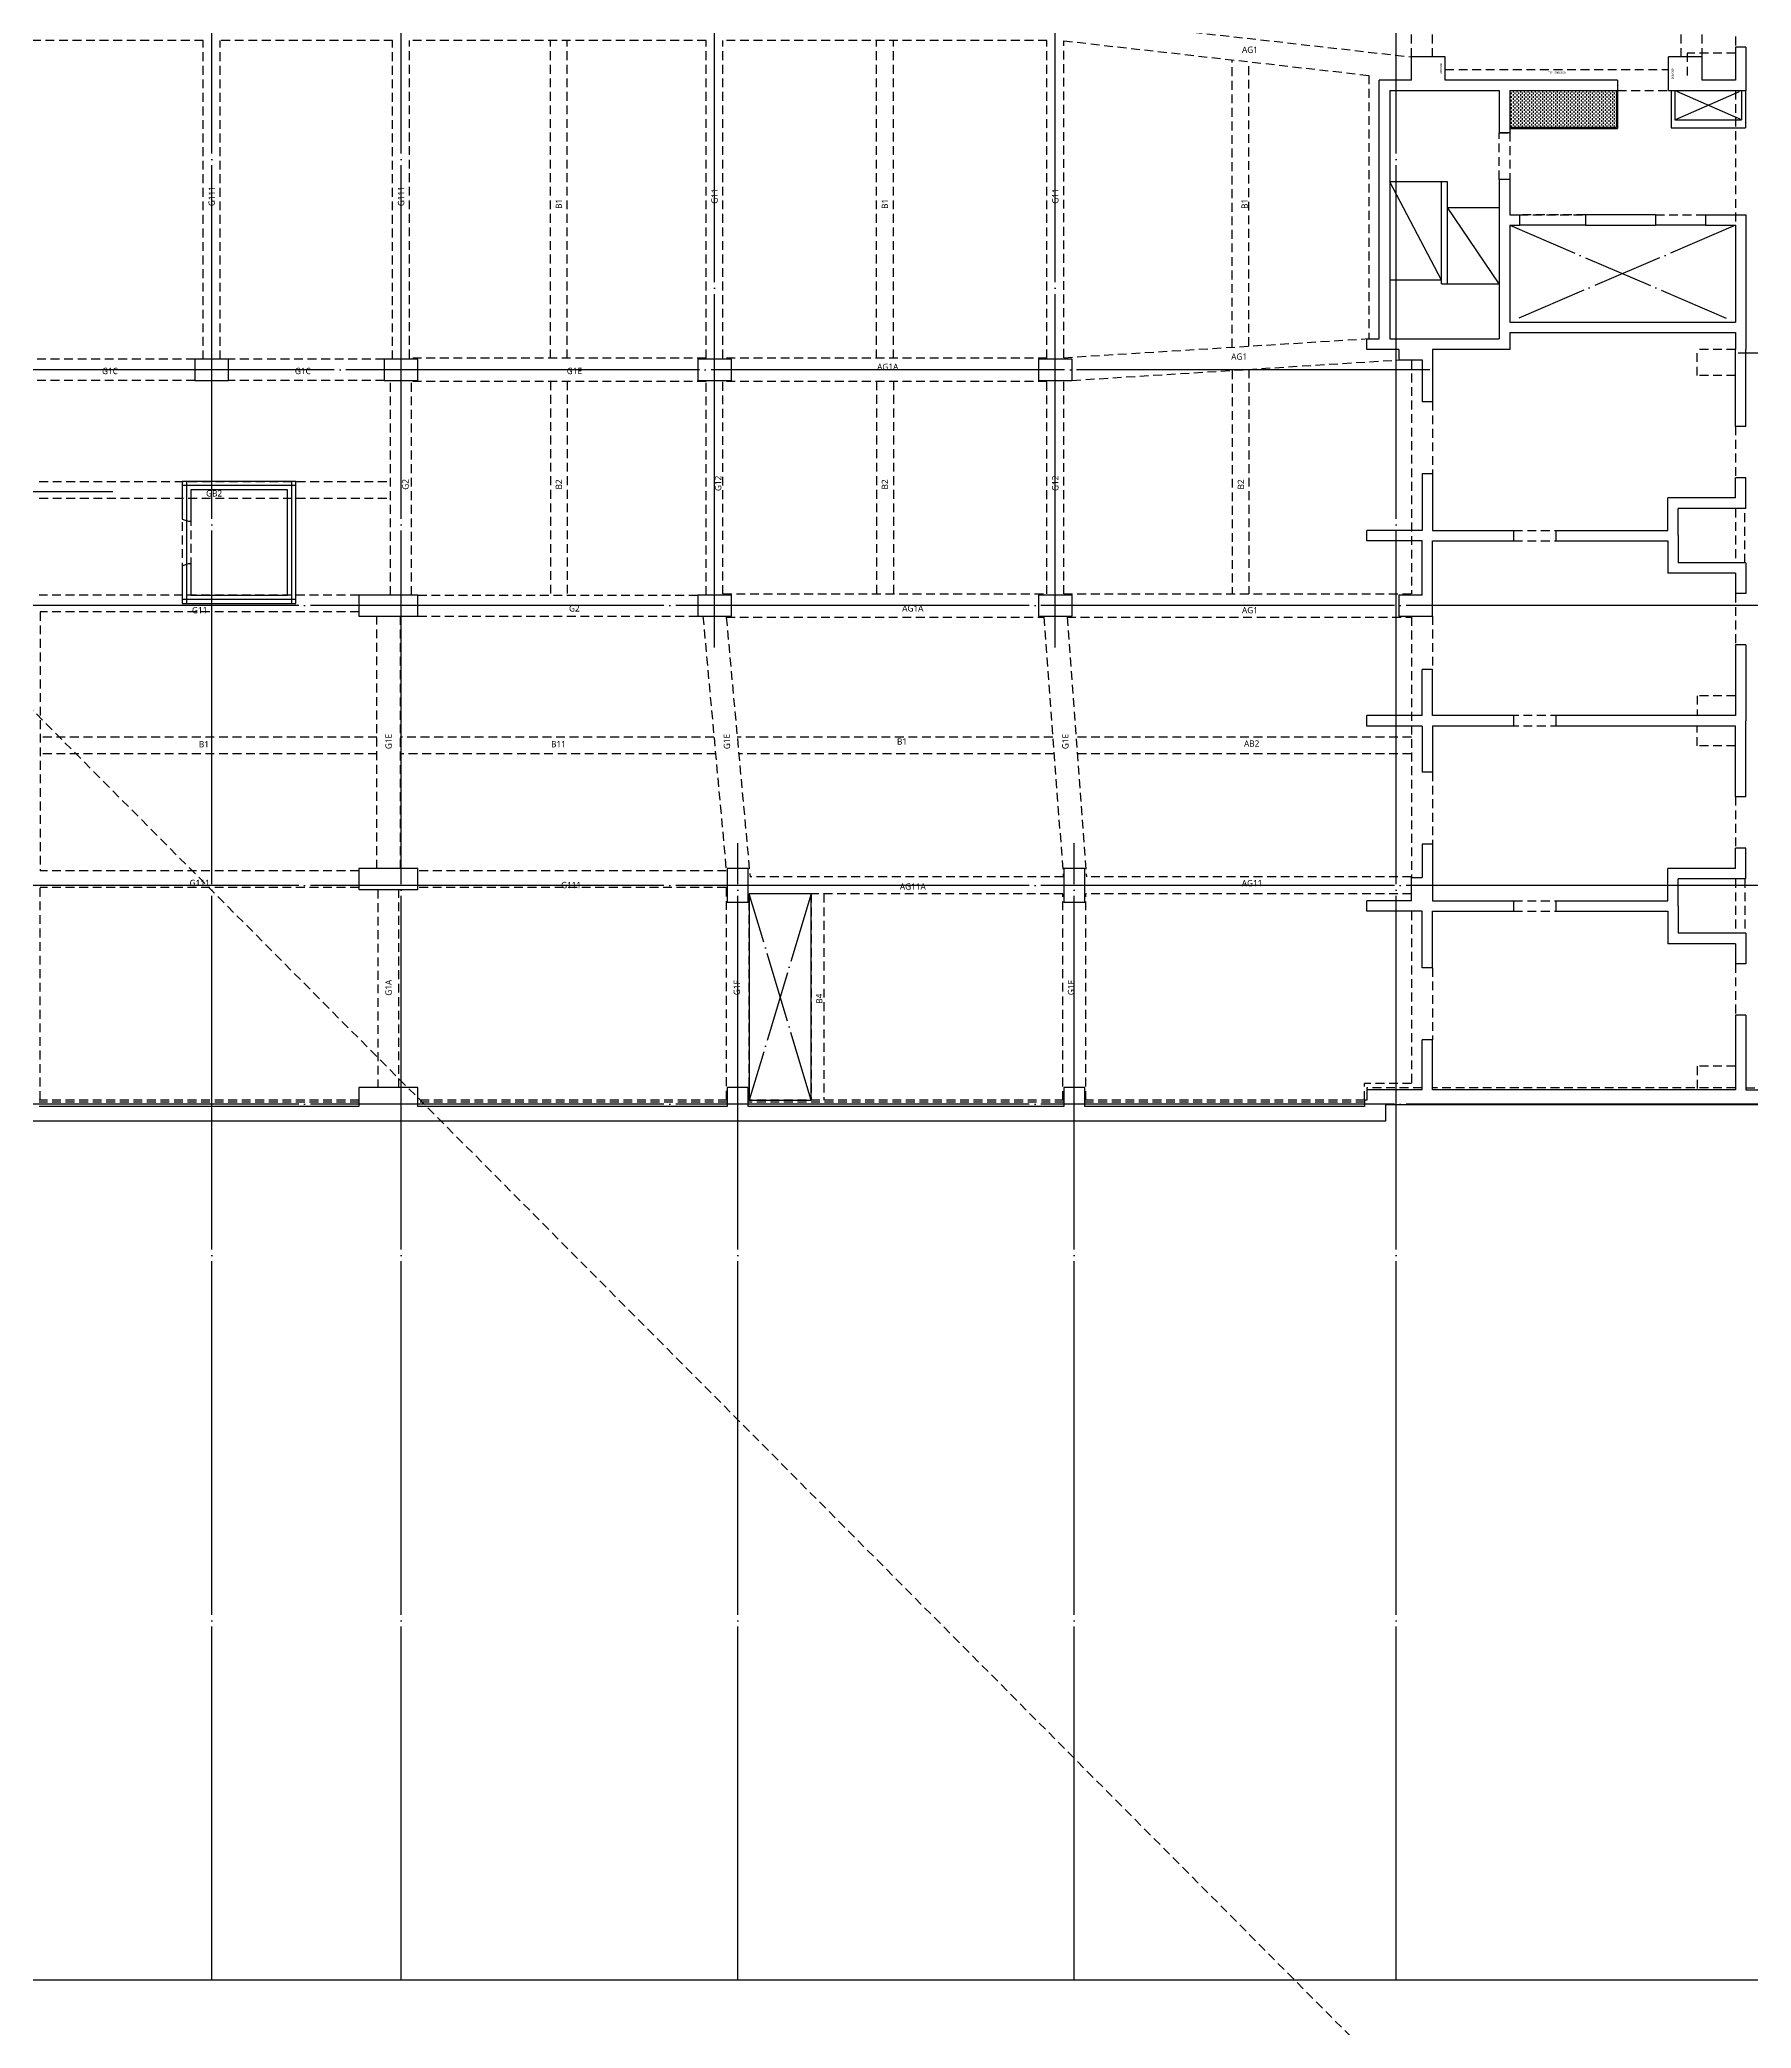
# Model space of a CAD drawing. Header units: millimetres. Extents: x 327808 to 2562540, y -728300 to 402793.
# Drawn here: x 1875313 to 1915990, y -681054 to -633808 of the extents above; entities that cross this region are included whole.
import ezdxf
from ezdxf.enums import TextEntityAlignment as Align
from ezdxf.xclip import XClip

# ---------------------------------------------------------------- set-up
doc = ezdxf.new("R2010")
doc.units = ezdxf.units.MM
doc.header["$LTSCALE"] = 140
doc.header["$XCLIPFRAME"] = 0
for name, pattern in [('XS-지하주차장$0$CEN', [62, 60, -1, 0, -1]), ('XS-지하주차장$0$DDOT', [14, 12, -1, 0, -1]), ('XS-지하주차장$0$HID', [2.3, 1.5, -0.8])]:
    doc.linetypes.add(name, pattern=pattern)
for name, color, linetype, plot in [('XS-지하주차장$0$0106', 3, 'XS-지하주차장$0$HID', False), ('XS-지하주차장$0$B-TEXT', 7, 'Continuous', False), ('XS-지하주차장$0$DEFPOINT', 144, 'Continuous', False), ('XS-지하주차장$0$G-TEXT', 3, 'Continuous', False), ('XS-지하주차장$0$PD', 145, 'XS-지하주차장$0$HID', False)]:
    doc.layers.add(name, color=color, linetype=linetype, plot=plot)
for name, color, linetype in [('XS-지하주차장$0$AWG', 5, 'XS-지하주차장$0$HID'), ('XS-지하주차장$0$B', 9, 'XS-지하주차장$0$HID'), ('XS-지하주차장$0$BEAM', 6, 'XS-지하주차장$0$HID'), ('XS-지하주차장$0$CEN-P', 14, 'XS-지하주차장$0$CEN'), ('XS-지하주차장$0$COL', 2, 'Continuous'), ('XS-지하주차장$0$DA', 7, 'XS-지하주차장$0$HID'), ('XS-지하주차장$0$DASH', 8, 'Continuous'), ('XS-지하주차장$0$EL7', 7, 'Continuous'), ('XS-지하주차장$0$FP-CORE', 8, 'Continuous'), ('XS-지하주차장$0$G', 4, 'XS-지하주차장$0$HID'), ('XS-지하주차장$0$OPEN', 9, 'XS-지하주차장$0$DDOT'), ('XS-지하주차장$0$STEEL', 9, 'Continuous'), ('XS-지하주차장$0$TG', 30, 'XS-지하주차장$0$HID'), ('XS-지하주차장$0$W1', 2, 'Continuous'), ('XS-지하주차장$0$W1-H', 11, 'XS-지하주차장$0$HID'), ('XS-지하주차장$0$W2', 9, 'Continuous'), ('XS-지하주차장$0$WG', 6, 'XS-지하주차장$0$HID')]:
    doc.layers.add(name, color=color, linetype=linetype)
doc.styles.add('XS-지하주차장$0$맑은 고딕', font='malgun.ttf')
doc.styles.add('XS-지하주차장$0$맑은고딕', font='malgun.ttf')

# ---------------------------------------------------------------- blocks, each defined once
blk = doc.blocks.new('XS-지하주차장$0$B1-4')
at = {"layer": 'XS-지하주차장$0$DASH'}
h = blk.add_hatch(dxfattribs=at)
h.set_pattern_fill('DASH', color=256, scale=350, angle=180, style=0)
h.set_pattern_definition([(2e-15, (-352465.525, 3658.91), (43.75, 43.75), [43.75, -43.75])])
h.paths.add_polyline_path([(25465, 5635), (24595, 5635), (24595, 3100), (25465, 3100)])
at = {"layer": 'XS-지하주차장$0$EL7'}
for p, q in [((27795, 7755), (27795, 6565)), ((27795, 4900), (27795, 3330))]:
    blk.add_line(p, q, dxfattribs=at)
at = {"layer": 'XS-지하주차장$0$FP-CORE'}
for p, q in [((27370, 1620), (27370, 2850)), ((29190, 2850), (27370, 1620)), ((29190, 1482), (29190, 2850)), ((26760, 1617), (26760, 250)), ((29190, 1617), (26760, 1617)), ((29190, 1482), (26760, 1482)), ((29100, 1480), (26760, 250)), ((29100, 1480), (29100, 250))]:
    blk.add_line(p, q, dxfattribs=at)
at = {"layer": 'XS-지하주차장$0$OPEN'}
for p, q in [((25290, 7025), (24595, 8610)), ((25290, 8610), (24595, 7025)), ((27795, 3100), (30095, 8465)), ((27795, 8465), (30095, 3100))]:
    blk.add_line(p, q, dxfattribs=at)
at = {"layer": 'XS-지하주차장$0$PD'}
for p, q in [((35815, 8685), (34525, 8685)), ((43325, 8685), (44615, 8685)), ((23705, 8465), (23705, 7315)), ((30745, 8465), (30745, 7555)), ((31365, 8465), (31365, 7555)), ((38975, 8465), (38975, 7555)), ((40165, 8465), (40165, 7555)), ((47775, 8465), (47775, 7555)), ((23705, 7315), (24345, 7315)), ((31365, 7555), (30745, 7555)), ((38975, 7555), (39445, 7555)), ((40165, 7555), (39695, 7555)), ((47775, 7555), (48340, 7555))]:
    blk.add_line(p, q, dxfattribs=at)
at = {"layer": 'XS-지하주차장$0$STEEL'}
for p, q in [((24595, 5665), (25495, 5665)), ((24595, 5635), (25465, 5635)), ((25465, 3100), (25465, 5635)), ((25495, 3100), (25495, 5665))]:
    blk.add_line(p, q, dxfattribs=at)
at = {"layer": 'XS-지하주차장$0$W1'}
for p, q in [((48340, 8715), (48340, 10205)), ((48690, 9755), (48690, 150)), ((23565, 8715), (24595, 8715)), ((23565, 8715), (23565, 8465)), ((24595, 6875), (24595, 8715)), ((27545, 8715), (30745, 8715)), ((27545, 7755), (27545, 8715)), ((32575, 8715), (30745, 8715)), ((32575, 8715), (32575, 8465)), ((34525, 8715), (33795, 8715)), ((33795, 8715), (33795, 8465)), ((34525, 8715), (34525, 7105)), ((35815, 8715), (36545, 8715)), ((35815, 8715), (35815, 7105)), ((36545, 8715), (36545, 8465)), ((37765, 8715), (39570, 8715)), ((37765, 8715), (37765, 8465)), ((41375, 8715), (39570, 8715)), ((41375, 8715), (41375, 8465)), ((43325, 8715), (42595, 8715)), ((42595, 8715), (42595, 8465)), ((43325, 8715), (43325, 7105)), ((44615, 8715), (45345, 8715)), ((44615, 8715), (44615, 7105)), ((45345, 8715), (45345, 8465)), ((46565, 8715), (48340, 8715)), ((46565, 8715), (46565, 8465)), ((23565, 8465), (24345, 8465)), ((24345, 8465), (24345, 7675)), ((27795, 8465), (30095, 8465)), ((27795, 7755), (27795, 8465)), ((30095, 3100), (30095, 8465)), ((30345, 3100), (30345, 8465)), ((30345, 8465), (30745, 8465)), ((32575, 8465), (30745, 8465)), ((34275, 8465), (33795, 8465)), ((34275, 8465), (34275, 6855)), ((36065, 8465), (36545, 8465)), ((36065, 8465), (36065, 6855)), ((37765, 8465), (39445, 8465)), ((39445, 8465), (39445, 4200)), ((39695, 8465), (39695, 4200)), ((41375, 8465), (39695, 8465)), ((43075, 8465), (42595, 8465)), ((43075, 8465), (43075, 6855)), ((44865, 8465), (45345, 8465)), ((44865, 8465), (44865, 6855)), ((46565, 8465), (48340, 8465)), ((48340, 8465), (48340, 1265)), ((24345, 7675), (23795, 7675)), ((23795, 7675), (23795, 6875)), ((27545, 7755), (27795, 7755)), ((35170, 7105), (34525, 7105)), ((35170, 7105), (35815, 7105)), ((43970, 7105), (43325, 7105)), ((43970, 7105), (44615, 7105)), ((24595, 6875), (23795, 6875)), ((35045, 6855), (34275, 6855)), ((35045, 4200), (35045, 6855)), ((35295, 6855), (36065, 6855)), ((35295, 4200), (35295, 6855)), ((43845, 6855), (43075, 6855)), ((43845, 4200), (43845, 6855)), ((44095, 6855), (44865, 6855)), ((44095, 4200), (44095, 6855)), ((27545, 6565), (27545, 4900)), ((27545, 6565), (27795, 6565)), ((27795, 4900), (27795, 6565)), ((24345, 5665), (24345, 1565)), ((24345, 5665), (24595, 5665)), ((24595, 3100), (24595, 5665)), ((27545, 4900), (27795, 4900)), ((35295, 4200), (35045, 4200)), ((39695, 4200), (39445, 4200)), ((44095, 4200), (43845, 4200)), ((27545, 3330), (27795, 3330)), ((27545, 3100), (27545, 3330)), ((27795, 3100), (27795, 3330)), ((24595, 3100), (25595, 3100)), ((24595, 250), (24595, 2850)), ((24595, 2850), (25595, 2850)), ((25595, 3100), (25595, 2850)), ((26705, 3100), (27545, 3100)), ((26705, 3100), (26705, 2850)), ((26705, 2850), (30495, 2850)), ((27795, 3100), (30095, 3100)), ((30345, 3100), (30745, 3100)), ((30495, 250), (30495, 2850)), ((30745, 3100), (30745, 1265)), ((35045, 1265), (35045, 3200)), ((35295, 3200), (35045, 3200)), ((35295, 1265), (35295, 3200)), ((39695, 3200), (39445, 3200)), ((39445, 3200), (39445, 1265)), ((39695, 3200), (39695, 1265)), ((43845, 1265), (43845, 3200)), ((44095, 3200), (43845, 3200)), ((44095, 1265), (44095, 3200)), ((24345, 1565), (23795, 1565)), ((23795, 1565), (23795, 765)), ((30745, 1265), (31990, 1265)), ((30995, 1015), (31990, 1015)), ((31990, 1265), (31990, 1015)), ((33700, 1265), (35045, 1265)), ((33700, 1265), (33700, 1015)), ((33700, 1015), (35045, 1015)), ((35045, 1015), (35045, -300)), ((36580, 1265), (35295, 1265)), ((36580, 1015), (35295, 1015)), ((35295, 1015), (35295, -300)), ((39445, 1265), (38350, 1265)), ((38350, 1265), (38350, 1015)), ((39445, 1015), (38350, 1015)), ((39445, 1015), (39445, -300)), ((39695, 1265), (40790, 1265)), ((39695, 1015), (39695, -300)), ((39695, 1015), (40790, 1015)), ((40790, 1265), (40790, 1015)), ((42500, 1265), (43845, 1265)), ((42500, 1265), (42500, 1015)), ((42500, 1015), (43295, 1015)), ((45440, 1265), (44095, 1265)), ((45440, 1015), (44095, 1015)), ((44095, 1015), (44095, -300)), ((45440, 1265), (45440, 1015)), ((48340, 1265), (47150, 1265)), ((47150, 1265), (47150, 1015)), ((48340, 1015), (47150, 1015)), ((48340, 1015), (48340, -300)), ((24345, 765), (23795, 765)), ((24345, 765), (24345, 0)), ((43845, 765), (43845, -300)), ((24595, 250), (30495, 250)), ((30745, 465), (30745, -300)), ((30495, 0), (24345, 0)), ((30495, -300), (30495, 0)), ((30745, -300), (30495, -300)), ((35295, -300), (35045, -300)), ((39695, -300), (39445, -300)), ((44095, -300), (43845, -300)), ((48340, -300), (48580, -300))]:
    blk.add_line(p, q, dxfattribs=at)
at = {"layer": 'XS-지하주차장$0$W2'}
for p, q in [((24595, 8700), (25480, 8700)), ((24595, 8610), (25290, 8610)), ((25290, 7025), (25290, 8610)), ((25480, 6935), (25480, 8700)), ((24595, 7025), (25290, 7025)), ((24595, 6935), (25480, 6935))]:
    blk.add_line(p, q, dxfattribs=at)
at = {"layer": 'XS-지하주차장$0$DEFPOINT', "color": 1, "style": 'XS-지하주차장$0$맑은고딕', "width": 0.8}
for p in [(24195, 6975), (24070, 1465)]:
    blk.add_text('800X800', height=50, dxfattribs=at).set_placement(p, align=Align.MIDDLE_CENTER)
blk = doc.blocks.new('XS-지하주차장$0$B2-W')
at = {"layer": 'XS-지하주차장$0$W1-H'}
for p, q in [((75065, 25125), (75065, 24345)), ((75315, 25125), (75065, 25125)), ((75315, 25125), (75315, 24095)), ((68165, 24895), (67365, 24895)), ((67365, 24345), (67365, 24895)), ((68165, 24345), (68165, 24895)), ((74275, 24895), (73475, 24895)), ((73475, 24095), (73475, 24895)), ((74275, 24345), (74275, 24895)), ((67365, 24345), (66600, 24345)), ((66600, 18195), (66600, 24345)), ((72265, 24345), (68165, 24345)), ((72265, 24345), (72265, 24095)), ((75065, 24345), (74275, 24345)), ((66850, 24095), (69450, 24095)), ((66850, 24095), (66850, 18195)), ((69450, 24095), (69450, 23095)), ((69700, 24095), (72265, 24095)), ((69700, 24095), (69700, 23095)), ((73475, 24095), (75315, 24095)), ((69700, 23095), (69450, 23095)), ((69450, 21985), (69450, 18195)), ((69700, 21985), (69450, 21985)), ((69700, 21985), (69700, 21145)), ((69700, 21145), (69930, 21145)), ((69700, 20895), (69700, 18595)), ((69700, 20895), (69930, 20895)), ((69930, 21145), (69930, 20895)), ((73165, 21145), (71500, 21145)), ((71500, 21145), (71500, 20895)), ((71500, 20895), (73165, 20895)), ((73165, 21145), (73165, 20895)), ((74355, 21145), (75315, 21145)), ((74355, 21145), (74355, 20895)), ((74355, 20895), (75065, 20895)), ((75065, 20895), (75065, 18595)), ((75315, 21145), (75315, 17945)), ((69700, 18595), (75065, 18595)), ((66300, 17945), (66300, 18195)), ((66300, 18195), (66600, 18195)), ((66850, 18195), (69450, 18195)), ((69700, 18345), (69700, 17945)), ((69700, 18345), (75065, 18345)), ((75065, 18345), (75065, 17945)), ((38450, 17710), (38450, 17210)), ((39250, 17710), (38450, 17710)), ((39250, 17210), (39250, 17710)), ((42950, 17710), (42950, 17210)), ((43750, 17710), (42950, 17710)), ((43750, 17210), (43750, 17710)), ((50400, 17710), (50400, 17210)), ((51200, 17710), (50400, 17710)), ((51200, 17210), (51200, 17710)), ((58500, 17710), (58500, 17210)), ((59300, 17710), (58500, 17710)), ((59300, 17210), (59300, 17710)), ((67065, 17945), (66300, 17945)), ((67065, 17945), (67065, 17695)), ((67065, 17695), (67615, 17695)), ((67615, 17695), (67615, 16700)), ((67865, 17945), (67865, 16700)), ((69700, 17945), (67865, 17945)), ((75065, 16115), (75065, 17945)), ((75315, 16115), (75315, 17945)), ((38450, 17210), (39250, 17210)), ((42950, 17210), (43750, 17210)), ((50400, 17210), (51200, 17210)), ((58500, 17210), (59300, 17210)), ((67865, 16700), (67615, 16700)), ((75315, 16115), (75065, 16115)), ((40850, 14810), (38150, 14810)), ((38150, 14810), (38150, 11910)), ((40850, 11910), (40850, 14810)), ((67865, 14990), (67615, 14990)), ((67615, 14990), (67615, 13645)), ((67865, 14990), (67865, 13645)), ((75065, 14415), (75065, 14895)), ((75315, 14895), (75065, 14895)), ((75315, 14165), (75315, 14895)), ((40650, 14610), (38350, 14610)), ((38350, 14610), (38350, 12110)), ((40650, 12110), (40650, 14610)), ((73455, 13645), (73455, 14415)), ((75065, 14415), (73455, 14415)), ((73705, 13520), (73705, 14165)), ((75315, 14165), (73705, 14165)), ((66300, 13395), (66300, 13645)), ((67615, 13645), (66300, 13645)), ((67615, 13395), (66300, 13395)), ((67615, 12110), (67615, 13395)), ((67865, 13645), (73455, 13645)), ((67865, 12110), (67865, 13395)), ((67865, 13395), (73455, 13395)), ((73455, 13395), (73455, 12625)), ((73705, 13520), (73705, 12875)), ((75315, 12875), (73705, 12875)), ((75315, 12875), (75315, 12145)), ((75065, 12625), (73455, 12625)), ((75065, 12625), (75065, 12145)), ((38150, 11910), (40850, 11910)), ((38350, 12110), (40650, 12110)), ((42350, 12110), (42350, 11610)), ((43750, 12110), (42350, 12110)), ((43750, 11610), (43750, 12110)), ((50400, 12110), (50400, 11610)), ((51200, 12110), (50400, 12110)), ((51200, 11610), (51200, 12110)), ((58500, 12110), (58500, 11610)), ((59300, 12110), (58500, 12110)), ((58500, 12110), (58500, 11610)), ((59300, 12110), (58500, 12110)), ((59300, 11610), (59300, 12110)), ((59300, 11610), (59300, 12110)), ((67615, 12110), (67065, 12110)), ((67065, 12110), (67065, 11610)), ((67865, 11610), (67865, 12110)), ((75315, 12145), (75065, 12145)), ((42350, 11610), (43750, 11610)), ((50400, 11610), (51200, 11610)), ((58500, 11610), (59300, 11610)), ((58500, 11610), (59300, 11610)), ((67065, 11610), (67865, 11610)), ((75065, 10925), (75065, 9245)), ((75315, 10925), (75065, 10925)), ((75315, 10925), (75315, 9120)), ((67865, 10340), (67615, 10340)), ((67615, 9245), (67615, 10340)), ((67865, 9245), (67865, 10340)), ((66300, 8995), (66300, 9245)), ((67615, 9245), (66300, 9245)), ((67615, 8995), (66300, 8995)), ((67615, 8995), (67615, 7900)), ((75065, 9245), (67865, 9245)), ((67865, 8995), (67865, 7900)), ((75065, 8995), (67865, 8995)), ((75065, 7315), (75065, 8995)), ((75315, 7315), (75315, 9120)), ((67865, 7900), (67615, 7900)), ((75315, 7315), (75065, 7315)), ((67865, 6190), (67615, 6190)), ((67615, 6190), (67615, 5395)), ((67865, 6190), (67865, 4845)), ((75065, 5615), (75065, 6095)), ((75315, 6095), (75065, 6095)), ((75315, 5365), (75315, 6095)), ((42350, 5610), (42350, 5110)), ((43750, 5610), (42350, 5610)), ((43750, 5110), (43750, 5610)), ((51600, 5610), (51100, 5610)), ((51100, 5610), (51100, 4810)), ((51600, 4810), (51600, 5610)), ((59600, 5610), (59100, 5610)), ((59100, 5610), (59100, 4810)), ((59600, 4810), (59600, 5610)), ((67365, 4845), (67365, 5395)), ((67365, 5395), (67615, 5395)), ((73455, 4845), (73455, 5615)), ((75065, 5615), (73455, 5615)), ((73705, 4720), (73705, 5365)), ((75315, 5365), (73705, 5365)), ((42350, 5110), (43750, 5110)), ((51100, 4810), (51600, 4810)), ((59100, 4810), (59600, 4810)), ((66300, 4595), (66300, 4845)), ((67365, 4845), (66300, 4845)), ((67865, 4845), (73455, 4845)), ((67615, 4595), (66300, 4595)), ((67615, 3250), (67615, 4595)), ((67865, 3250), (67865, 4595)), ((67865, 4595), (73455, 4595)), ((73455, 4595), (73455, 3825)), ((73705, 4720), (73705, 4075)), ((75065, 3825), (73455, 3825)), ((75315, 4075), (73705, 4075)), ((75065, 3825), (75065, 3345)), ((75315, 4075), (75315, 3345)), ((75315, 3345), (75065, 3345)), ((67865, 3250), (67615, 3250)), ((75065, 2125), (75065, 400)), ((75315, 2125), (75065, 2125)), ((75315, 2125), (75315, 400)), ((67865, 1540), (67615, 1540)), ((67615, 400), (67615, 1540)), ((67865, 400), (67865, 1540)), ((42350, 60), (34750, 60)), ((43750, 410), (42350, 410)), ((42350, 410), (42350, 60)), ((43750, 60), (43750, 410)), ((51100, 60), (43750, 60)), ((51600, 410), (51100, 410)), ((51100, 410), (51100, 60)), ((51600, 60), (51600, 410)), ((59100, 60), (51600, 60)), ((59600, 410), (59100, 410)), ((59100, 410), (59100, 60)), ((59600, 60), (59600, 410)), ((66250, 60), (59600, 60)), ((66300, 110), (66250, 110)), ((66250, 110), (66250, 60)), ((67615, 400), (66300, 400)), ((66300, 400), (66300, 110)), ((75065, 400), (67865, 400)), ((75315, 400), (76805, 400)), ((66750, -390), (10505, -390)), ((76355, 0), (66750, 0)), ((66750, 0), (66750, -390))]:
    blk.add_line(p, q, dxfattribs=at)
blk = doc.blocks.new('XS-지하주차장')
at = {"layer": 'XS-지하주차장$0$0106'}
blk.add_line((558982, 93777), (731996, -80278), dxfattribs=at)
at = {"layer": 'XS-지하주차장$0$AWG'}
for p, q in [((614575, 95535), (614575, 94315)), ((605860, 93647), (605860, 87391)), ((614575, 93285), (614575, 90085)), ((606875, 86885), (606875, 81325)), ((607375, 85890), (607375, 84180)), ((614575, 85305), (614575, 84085)), ((614575, 83355), (614575, 82065)), ((614575, 81335), (614575, 80115)), ((607375, 80800), (607375, 79530)), ((606875, 80775), (606875, 74585)), ((607375, 77090), (607375, 75380)), ((614575, 76505), (614575, 75285)), ((614575, 74555), (614575, 73265)), ((606875, 73785), (606875, 69690)), ((607375, 72440), (607375, 70730)), ((614575, 72535), (614575, 71315)), ((606875, 69690), (605760, 69690))]:
    blk.add_line(p, q, dxfattribs=at)
at = {"layer": 'XS-지하주차장$0$B'}
for p, q in [((586410, 86925), (586410, 94475)), ((586810, 86925), (586810, 94475)), ((594160, 86925), (594160, 94475)), ((594560, 86925), (594560, 94475)), ((602610, 87188), (602610, 94015)), ((603010, 87213), (603010, 93970)), ((602610, 86637), (602610, 81325)), ((603010, 86662), (603010, 81325)), ((586410, 86375), (586410, 81300)), ((586810, 86375), (586810, 81300)), ((594160, 86375), (594160, 81325)), ((594560, 86375), (594560, 81325)), ((582285, 77925), (574285, 77925)), ((582285, 77525), (574285, 77525)), ((590297, 77925), (582835, 77925)), ((590334, 77525), (582835, 77525)), ((598350, 77925), (590850, 77925)), ((598380, 77525), (590886, 77525)), ((606875, 77925), (598901, 77925)), ((606875, 77525), (598931, 77525)), ((592610, 74200), (592610, 69300)), ((592910, 74200), (592910, 69300))]:
    blk.add_line(p, q, dxfattribs=at)
at = {"layer": 'XS-지하주차장$0$BEAM'}
blk.add_line((612675, 90335), (613865, 90335), dxfattribs=at)
for points in [[(608960, 92285), (609210, 92285), (609210, 91175), (608960, 91175)], [(611010, 90335), (609440, 90335)]]:
    blk.add_lwpolyline(points, close=True, dxfattribs=at)
at = {"layer": 'XS-지하주차장$0$CEN-P'}
for p, q in [((582860, 48390), (582860, 243390)), ((607310, 86650), (504010, 86650)), ((580360, 83900), (577660, 83900)), ((577760, 84000), (577760, 81100)), ((580260, 81100), (580260, 84000)), ((727990, 81050), (504010, 81050)), ((577660, 81200), (580360, 81200)), ((590860, 48390), (590860, 75400)), ((598860, 48390), (598860, 75400)), ((727990, 74400), (504010, 74400)), ((727990, 69200), (504010, 69200))]:
    blk.add_line(p, q, dxfattribs=at)
at = {"layer": 'XS-지하주차장$0$CEN-P', "color": 124}
for p, q in [((578360, 48390), (578360, 134390)), ((727990, 87050), (614640, 87050)), ((576010, 83750), (555460, 83750))]:
    blk.add_line(p, q, dxfattribs=at)
at = {"layer": 'XS-지하주차장$0$CEN-P', "color": 181}
for p, q in [((590310, 80050), (590310, 120050)), ((598410, 80050), (598410, 120050)), ((606510, 48390), (606510, 120050))]:
    blk.add_line(p, q, dxfattribs=at)
at = {"layer": 'XS-지하주차장$0$COL'}
for p, q in [((606575, 87135), (606575, 86885)), ((606575, 86885), (607125, 86885)), ((580360, 84000), (577660, 84000)), ((577660, 84000), (577660, 83105)), ((580160, 83800), (577860, 83800)), ((577860, 83800), (577860, 83055)), ((580160, 81300), (580160, 83800)), ((580360, 81100), (580360, 84000)), ((577660, 83105), (577810, 83055)), ((577810, 83055), (577860, 83055)), ((577660, 81995), (577810, 82045)), ((577660, 81995), (577660, 81100)), ((577810, 82045), (577860, 82045)), ((577860, 82045), (577860, 81300)), ((577860, 81300), (580160, 81300)), ((607125, 81300), (606575, 81300)), ((606575, 81300), (606575, 80800)), ((607375, 80800), (607375, 81300)), ((577660, 81100), (580360, 81100)), ((606575, 80800), (607375, 80800)), ((606875, 74035), (606875, 74585)), ((606875, 74585), (607125, 74585)), ((583260, 69600), (581860, 69600)), ((581860, 69600), (581860, 69150)), ((583260, 69150), (583260, 69600)), ((591110, 69600), (590610, 69600)), ((590610, 69600), (590610, 69150)), ((591110, 69150), (591110, 69600)), ((599110, 69600), (598610, 69600)), ((598610, 69600), (598610, 69150)), ((599110, 69150), (599110, 69600)), ((581860, 69150), (574260, 69150)), ((590610, 69150), (583260, 69150)), ((598610, 69150), (591110, 69150)), ((605760, 69150), (599110, 69150)), ((605810, 69300), (605760, 69300)), ((605760, 69300), (605760, 69150)), ((606260, 69190), (606260, 68800)), ((606260, 68800), (550015, 68800))]:
    blk.add_line(p, q, dxfattribs=at)
for points in [[(577960, 86900), (577960, 86400), (578760, 86400), (578760, 86900)], [(582460, 86900), (582460, 86400), (583260, 86400), (583260, 86900)], [(589910, 86900), (589910, 86400), (590710, 86400), (590710, 86900)], [(598010, 86900), (598010, 86400), (598810, 86400), (598810, 86900)], [(581860, 81300), (581860, 80800), (583260, 80800), (583260, 81300)], [(589910, 81300), (589910, 80800), (590710, 80800), (590710, 81300)], [(598010, 81300), (598010, 80800), (598810, 80800), (598810, 81300)], [(581860, 74800), (581860, 74300), (583260, 74300), (583260, 74800)], [(591110, 74800), (590610, 74800), (590610, 74000), (591110, 74000)], [(599110, 74800), (598610, 74800), (598610, 74000), (599110, 74000)]]:
    blk.add_lwpolyline(points, close=True, dxfattribs=at)
at = {"layer": 'XS-지하주차장$0$DA', "linetype": 'Continuous'}
blk.add_lwpolyline([(591135, 69300), (592610, 69300), (592610, 74200), (591135, 74200), (591135, 69300)], dxfattribs=at)
at = {"layer": 'XS-지하주차장$0$DEFPOINT'}
blk.add_lwpolyline([(504010, 48390), (504010, 243390), (727990, 243390), (727990, 48390)], close=True, dxfattribs=at)
at = {"layer": 'XS-지하주차장$0$G'}
for p, q in [((598810, 95000), (606875, 94085)), ((578160, 94475), (573660, 94475)), ((578160, 86900), (578160, 94475)), ((582660, 94475), (578560, 94475)), ((578560, 86900), (578560, 94475)), ((582660, 86900), (582660, 94475)), ((583060, 86925), (583060, 94475)), ((590110, 94475), (583060, 94475)), ((590110, 86925), (590110, 94475)), ((598210, 94475), (590510, 94475)), ((590510, 86925), (590510, 94475)), ((598210, 86925), (598210, 94475)), ((598610, 86939), (598610, 94469)), ((598610, 94469), (605860, 93647)), ((598610, 86939), (605860, 87391)), ((577960, 86900), (573860, 86900)), ((582460, 86900), (578760, 86900)), ((590110, 86925), (583060, 86925)), ((598210, 86925), (590510, 86925)), ((598810, 86400), (606575, 86885)), ((577960, 86400), (573860, 86400)), ((582460, 86400), (578760, 86400)), ((582610, 81300), (582610, 86400)), ((583110, 81300), (583110, 86375)), ((590110, 86375), (583110, 86375)), ((590110, 81300), (590110, 86375)), ((598210, 86375), (590510, 86375)), ((590510, 81325), (590510, 86375)), ((598210, 81325), (598210, 86375)), ((598610, 81325), (598610, 86400)), ((574260, 84000), (582610, 84000)), ((574260, 83600), (582610, 83600)), ((581860, 81300), (574260, 81300)), ((583260, 81300), (589910, 81300)), ((590510, 81325), (598210, 81325)), ((598610, 81325), (606875, 81325)), ((581860, 80900), (574285, 80900)), ((574285, 80900), (574285, 74750)), ((582285, 74800), (582285, 80800)), ((582835, 80800), (582835, 74800)), ((583260, 80800), (589910, 80800)), ((590034, 80800), (590588, 74750)), ((590588, 80775), (598136, 80775)), ((590588, 80775), (591154, 74600)), ((598136, 80775), (598599, 74600)), ((598688, 80775), (606875, 80775)), ((598688, 80775), (599151, 74600)), ((581860, 74750), (574285, 74750)), ((590588, 74750), (583260, 74750)), ((574285, 69300), (574285, 74350)), ((581860, 74350), (574285, 74350)), ((582310, 74300), (582310, 69600)), ((582810, 69600), (582810, 74300)), ((590585, 74350), (583260, 74350)), ((590585, 74350), (590585, 69300)), ((591135, 69300), (591135, 74200)), ((598585, 74200), (591135, 74200)), ((598599, 74600), (591154, 74600)), ((598585, 69300), (598585, 74200)), ((606875, 74200), (599135, 74200)), ((599135, 69300), (599135, 74200)), ((606875, 74600), (599151, 74600))]:
    blk.add_line(p, q, dxfattribs=at)
at = {"layer": 'XS-지하주차장$0$OPEN'}
for points in [[(592610, 74200), (591135, 69300)], [(592610, 69300), (591135, 74200)]]:
    blk.add_lwpolyline(points, dxfattribs=at)
at = {"layer": 'XS-지하주차장$0$TG'}
for p, q in [((606875, 94085), (606875, 96885)), ((607375, 94085), (607375, 96885)), ((613285, 94085), (613285, 96885)), ((613785, 94085), (613785, 96265)), ((607675, 93785), (612985, 93785)), ((611775, 93285), (612985, 93285))]:
    blk.add_line(p, q, dxfattribs=at)
at = {"layer": 'XS-지하주차장$0$WG'}
for p, q in [((605760, 69300), (605760, 69690)), ((581860, 69300), (574260, 69300)), ((590610, 69300), (583260, 69300)), ((598610, 69300), (591110, 69300)), ((605760, 69300), (599110, 69300))]:
    blk.add_line(p, q, dxfattribs=at)
at = {"layer": 'XS-지하주차장$0$W1', "rotation": 270}
blk.add_blockref('XS-지하주차장$0$B1-4', (606110, 117880), dxfattribs=at)
at = {"layer": 'XS-지하주차장$0$W1-H'}
blk.add_blockref('XS-지하주차장$0$B2-W', (539510, 69190), dxfattribs=at)
at = {"layer": 'XS-지하주차장$0$B-TEXT', "color": 0, "style": 'XS-지하주차장$0$맑은 고딕'}
for s, p in [('G111', (578359, 90778)), ('G111', (582859, 90778)), ('G11', (590309, 90778)), ('G11', (598409, 90778)), ('B1', (586609, 90593)), ('B1', (594359, 90593)), ('B1', (602909, 90593)), ('G12', (590394, 83953)), ('G12', (598409, 83953)), ('G2', (582964, 83928)), ('B2', (586609, 83928)), ('B2', (594359, 83928)), ('B2', (602821, 83928)), ('B4', (592801, 71706))]:
    blk.add_text(s, height=150, rotation=90, dxfattribs=at).set_placement(p, align=Align.MIDDLE_CENTER)
for s, p in [('GB2', (578417, 83715)), ('B1', (578175, 77757)), ('B11', (586600, 77757)), ('B1', (594766, 77818)), ('AB2', (603077, 77770))]:
    blk.add_text(s, height=150, dxfattribs=at).set_placement(p, align=Align.MIDDLE_CENTER)
at = {"layer": 'XS-지하주차장$0$DEFPOINT', "color": 2, "style": 'XS-지하주차장$0$맑은고딕'}
blk.add_text('TG1-500X600', height=50, dxfattribs=at).set_placement((610330, 93710), align=Align.MIDDLE_CENTER)
at = {"layer": 'XS-지하주차장$0$G-TEXT', "color": 3, "linetype": 'XS-지하주차장$0$HID', "style": 'XS-지하주차장$0$맑은 고딕'}
for s, p in [('AG1', (603036, 94256)), ('AG1', (602779, 86964)), ('G1C', (575941, 86623)), ('G1C', (575941, 86623)), ('G1C', (580525, 86623)), ('G1C', (580525, 86623)), ('G1E', (586980, 86623)), ('AG1A', (594427, 86723)), ('G11', (578073, 80940)), ('G2', (586980, 80983)), ('AG1A', (595023, 80983)), ('AG1', (603036, 80941)), ('G111', (578073, 74458)), ('G111', (586903, 74409)), ('AG11A', (595023, 74373)), ('AG11', (603086, 74453))]:
    blk.add_text(s, height=150, dxfattribs=at).set_placement(p, align=Align.MIDDLE_CENTER)
for s, p in [('G1E', (582563, 77819)), ('G1E', (590605, 77819)), ('G1E', (598648, 77819)), ('G1A', (582563, 71969))]:
    blk.add_text(s, height=150, rotation=90, dxfattribs=at).set_placement(p, align=Align.MIDDLE_CENTER)
at = {"layer": 'XS-지하주차장$0$G-TEXT', "color": 1, "linetype": 'XS-지하주차장$0$HID', "style": 'XS-지하주차장$0$맑은 고딕'}
for p in [(590839, 71969), (598783, 71969)]:
    blk.add_text('G1F', height=150, rotation=90, dxfattribs=at).set_placement(p, align=Align.MIDDLE_CENTER)

msp = doc.modelspace()

# ---------------------------------------------------------------- block references
ref = msp.add_blockref('XS-지하주차장', (1301040, -728300))
XClip(ref).set_block_clipping_path([(0, -0.0000000001), (1261500, 297000)])

doc.saveas('drawing.dxf')
